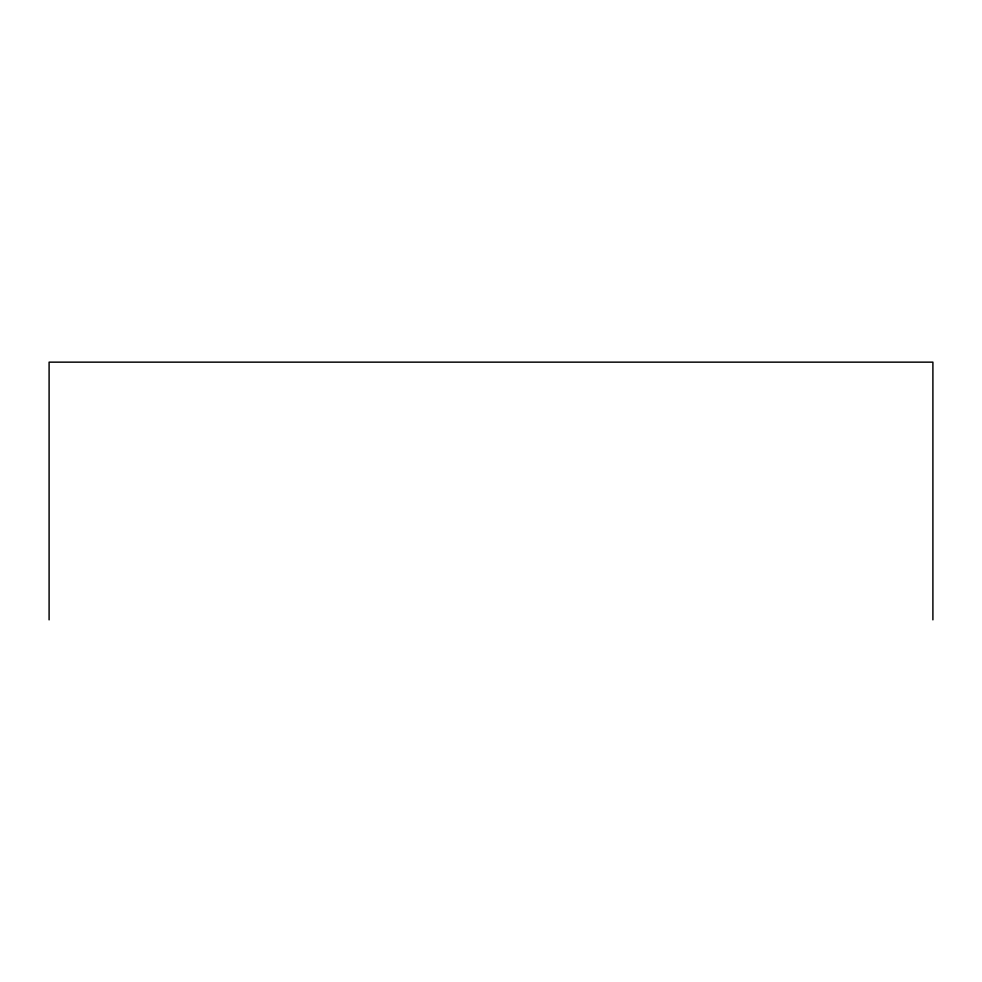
<?xml version="1.0" encoding="UTF-8"?>
<svg xmlns="http://www.w3.org/2000/svg" width="982" height="982" viewBox="0 0 982 982"><rect width="100%" height="100%" fill="white"/><g stroke="black" fill="none" stroke-linecap="round" stroke-linejoin="round"><path stroke-width="1.47" d="M932.9 619.851L932.9 362.149L49.1 362.149L49.1 619.851"/></g></svg>
